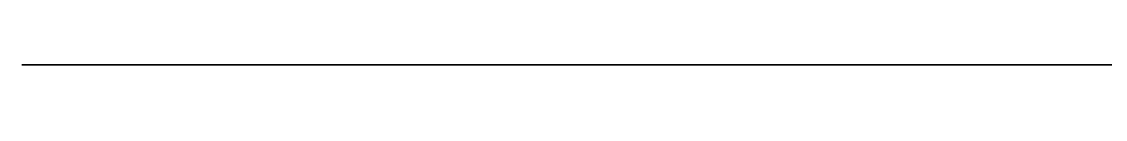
# Model space of a CAD drawing. Header units: millimetres. Extents: x 60 to 642, y -3 to 0.
# Drawn here: x 60 to 351.5, y -3 to 0 of the extents above; entities that cross this region are included whole.
import ezdxf

# ---------------------------------------------------------------- set-up
doc = ezdxf.new("R2010")
doc.units = ezdxf.units.MM
doc.header["$MEASUREMENT"] = 0
doc.layers.add('Default', color=1, linetype='Continuous', true_color=0xff0000)

msp = doc.modelspace()

# ---------------------------------------------------------------- linework, layer by layer
at = {"layer": 'Default', "extrusion": (0, 1, 0)}
for points in [[(-67.11, 352.1), (-248.6, 352.1), (-248.6, 387.11), (-245.11, 387.11), (-245.11, 369.6), (-242.09, 369.6), (-242.09, 387.11), (-186.11, 387.11), (-186.11, 369.6), (-183.09, 369.6), (-183.09, 387.11), (-126.11, 387.11), (-126.11, 369.6), (-123.09, 369.6), (-123.09, 387.11), (-67.11, 387.11), (-67.11, 369.6), (-64.09, 369.6), (-64.09, 387.11), (-60.6, 387.11), (-60.6, 352.1), (-64.09, 352.1), (-64.09, 349.07), (-67.11, 349.07)], [(-183.09, 312.85), (-183.09, 309.83), (-186.11, 309.83), (-186.11, 312.85), (-242.09, 312.85), (-242.09, 309.83), (-245.11, 309.83), (-245.11, 312.85), (-248.6, 312.85), (-248.6, 347.86), (-245.11, 347.86), (-245.11, 330.36), (-242.09, 330.36), (-242.09, 347.86), (-186.11, 347.86), (-186.11, 330.36), (-183.09, 330.36), (-183.09, 347.86), (-126.11, 347.86), (-126.11, 330.36), (-123.09, 330.36), (-123.09, 347.86), (-67.11, 347.86), (-67.11, 330.36), (-64.09, 330.36), (-64.09, 347.86), (-60.6, 347.86), (-60.6, 312.85), (-64.09, 312.85), (-64.09, 309.83), (-67.11, 309.83), (-67.11, 312.85), (-123.09, 312.85), (-123.09, 309.83), (-126.11, 309.83), (-126.11, 312.85)], [(-69.6, 292.6), (-72.4, 292.6), (-72.4, 295.4), (-69.6, 295.4)], [(-69.6, 233.6), (-72.4, 233.6), (-72.4, 236.4), (-69.6, 236.4)], [(-69.6, 114.6), (-72.4, 114.6), (-72.4, 117.4), (-69.6, 117.4)], [(-128.6, 292.6), (-131.4, 292.6), (-131.4, 295.4), (-128.6, 295.4)], [(-128.6, 233.6), (-131.4, 233.6), (-131.4, 236.4), (-128.6, 236.4)], [(-128.6, 114.6), (-131.4, 114.6), (-131.4, 117.4), (-128.6, 117.4)], [(-188.6, 292.6), (-191.4, 292.6), (-191.4, 295.4), (-188.6, 295.4)], [(-188.6, 233.6), (-191.4, 233.6), (-191.4, 236.4), (-188.6, 236.4)], [(-188.6, 114.6), (-191.4, 114.6), (-191.4, 117.4), (-188.6, 117.4)], [(-247.6, 292.6), (-250.4, 292.6), (-250.4, 295.4), (-247.6, 295.4)], [(-247.6, 233.6), (-250.4, 233.6), (-250.4, 236.4), (-247.6, 236.4)], [(-247.6, 114.6), (-250.4, 114.6), (-250.4, 117.4), (-247.6, 117.4)], [(-259.71, 352.1), (-441.2, 352.1), (-441.2, 387.11), (-437.71, 387.11), (-437.71, 369.6), (-434.69, 369.6), (-434.69, 387.11), (-378.71, 387.11), (-378.71, 369.6), (-375.69, 369.6), (-375.69, 387.11), (-318.71, 387.11), (-318.71, 369.6), (-315.69, 369.6), (-315.69, 387.11), (-259.71, 387.11), (-259.71, 369.6), (-256.69, 369.6), (-256.69, 387.11), (-253.2, 387.11), (-253.2, 352.1), (-256.69, 352.1), (-256.69, 349.07), (-259.71, 349.07)], [(-375.69, 312.85), (-375.69, 309.83), (-378.71, 309.83), (-378.71, 312.85), (-434.69, 312.85), (-434.69, 309.83), (-437.71, 309.83), (-437.71, 312.85), (-441.2, 312.85), (-441.2, 347.86), (-437.71, 347.86), (-437.71, 330.36), (-434.69, 330.36), (-434.69, 347.86), (-378.71, 347.86), (-378.71, 330.36), (-375.69, 330.36), (-375.69, 347.86), (-318.71, 347.86), (-318.71, 330.36), (-315.69, 330.36), (-315.69, 347.86), (-259.71, 347.86), (-259.71, 330.36), (-256.69, 330.36), (-256.69, 347.86), (-253.2, 347.86), (-253.2, 312.85), (-256.69, 312.85), (-256.69, 309.83), (-259.71, 309.83), (-259.71, 312.85), (-315.69, 312.85), (-315.69, 309.83), (-318.71, 309.83), (-318.71, 312.85)], [(-69.6, 173.6), (-72.4, 173.6), (-72.4, 176.4), (-69.6, 176.4)], [(-128.6, 173.6), (-131.4, 173.6), (-131.4, 176.4), (-128.6, 176.4)], [(-188.6, 173.6), (-191.4, 173.6), (-191.4, 176.4), (-188.6, 176.4)], [(-247.6, 173.6), (-250.4, 173.6), (-250.4, 176.4), (-247.6, 176.4)]]:
    msp.add_lwpolyline(points, close=True, dxfattribs=at)
at = {"layer": 'Default', "lineweight": 60, "extrusion": (1, 0, 0)}
for points in [[(0, 105), (0, 138)], [(0, 272), (0, 305)], [(0, 207), (0, 267)], [(0, 142), (0, 202)], [(0, 110), (0, 170)], [(0, 175), (0, 235)], [(0, 240), (0, 300)], [(0, 105), (0, 138)], [(0, 272), (0, 305)], [(0, 207), (0, 267)], [(0, 142), (0, 202)], [(0, 110), (0, 170)], [(0, 175), (0, 235)], [(0, 240), (0, 300)], [(0, 105), (0, 138)], [(0, 272), (0, 305)], [(0, 207), (0, 267)], [(0, 142), (0, 202)], [(0, 110), (0, 170)], [(0, 175), (0, 235)], [(0, 240), (0, 300)], [(0, 105), (0, 138)], [(0, 272), (0, 305)], [(0, 207), (0, 267)], [(0, 142), (0, 202)], [(0, 110), (0, 170)], [(0, 175), (0, 235)], [(0, 240), (0, 300)], [(0, 105), (0, 138)], [(0, 272), (0, 305)], [(0, 207), (0, 267)], [(0, 142), (0, 202)], [(0, 110), (0, 170)], [(0, 175), (0, 235)], [(0, 240), (0, 300)], [(0, 105), (0, 138)], [(0, 272), (0, 305)], [(0, 207), (0, 267)], [(0, 142), (0, 202)], [(0, 110), (0, 170)], [(0, 175), (0, 235)], [(0, 240), (0, 300)], [(0, 105), (0, 138)], [(0, 272), (0, 305)], [(0, 207), (0, 267)], [(0, 142), (0, 202)], [(0, 110), (0, 170)], [(0, 175), (0, 235)], [(0, 240), (0, 300)], [(0, 105), (0, 138)], [(0, 272), (0, 305)], [(0, 207), (0, 267)], [(0, 142), (0, 202)], [(0, 110), (0, 170)], [(0, 175), (0, 235)], [(0, 240), (0, 300)], [(0, 105), (0, 138)], [(0, 272), (0, 305)], [(0, 207), (0, 267)], [(0, 142), (0, 202)], [(0, 110), (0, 170)], [(0, 175), (0, 235)], [(0, 240), (0, 300)], [(0, 105), (0, 138)], [(0, 272), (0, 305)], [(0, 207), (0, 267)], [(0, 142), (0, 202)], [(0, 110), (0, 170)], [(0, 175), (0, 235)], [(0, 240), (0, 300)], [(0, 105), (0, 138)], [(0, 272), (0, 305)], [(0, 207), (0, 267)], [(0, 142), (0, 202)], [(0, 110), (0, 170)], [(0, 175), (0, 235)], [(0, 240), (0, 300)], [(0, 105), (0, 138)], [(0, 272), (0, 305)], [(0, 207), (0, 267)], [(0, 142), (0, 202)], [(0, 110), (0, 170)], [(0, 175), (0, 235)], [(0, 240), (0, 300)], [(0, 105), (0, 138)], [(0, 272), (0, 305)], [(0, 207), (0, 267)], [(0, 142), (0, 202)], [(0, 110), (0, 170)], [(0, 175), (0, 235)], [(0, 240), (0, 300)], [(0, 105), (0, 138)], [(0, 272), (0, 305)], [(0, 207), (0, 267)], [(0, 142), (0, 202)], [(0, 110), (0, 170)], [(0, 175), (0, 235)], [(0, 240), (0, 300)], [(0, 105), (0, 138)], [(0, 272), (0, 305)], [(0, 207), (0, 267)], [(0, 142), (0, 202)], [(0, 110), (0, 170)], [(0, 175), (0, 235)], [(0, 240), (0, 300)], [(0, 105), (0, 138)], [(0, 272), (0, 305)], [(0, 207), (0, 267)], [(0, 142), (0, 202)]]:
    msp.add_lwpolyline(points, dxfattribs=at)
at = {"layer": 'Default', "extrusion": (0, 1, 0)}
for centre, start, end in [((-70, 115), 270, 0), ((-70, 295), 0, 90)]:
    msp.add_arc(centre, 10, start, end, dxfattribs=at)
at = {"layer": 'Default'}
for points in [[(60, 0, 295), (60, 0, 205), (60, 0, 115)], [(70, 0, 105), (310, 0, 105), (550, 0, 105)], [(550, 0, 305), (310, 0, 305), (70, 0, 305)]]:
    msp.add_open_spline(points, degree=2, dxfattribs=at)

doc.saveas('drawing.dxf')
